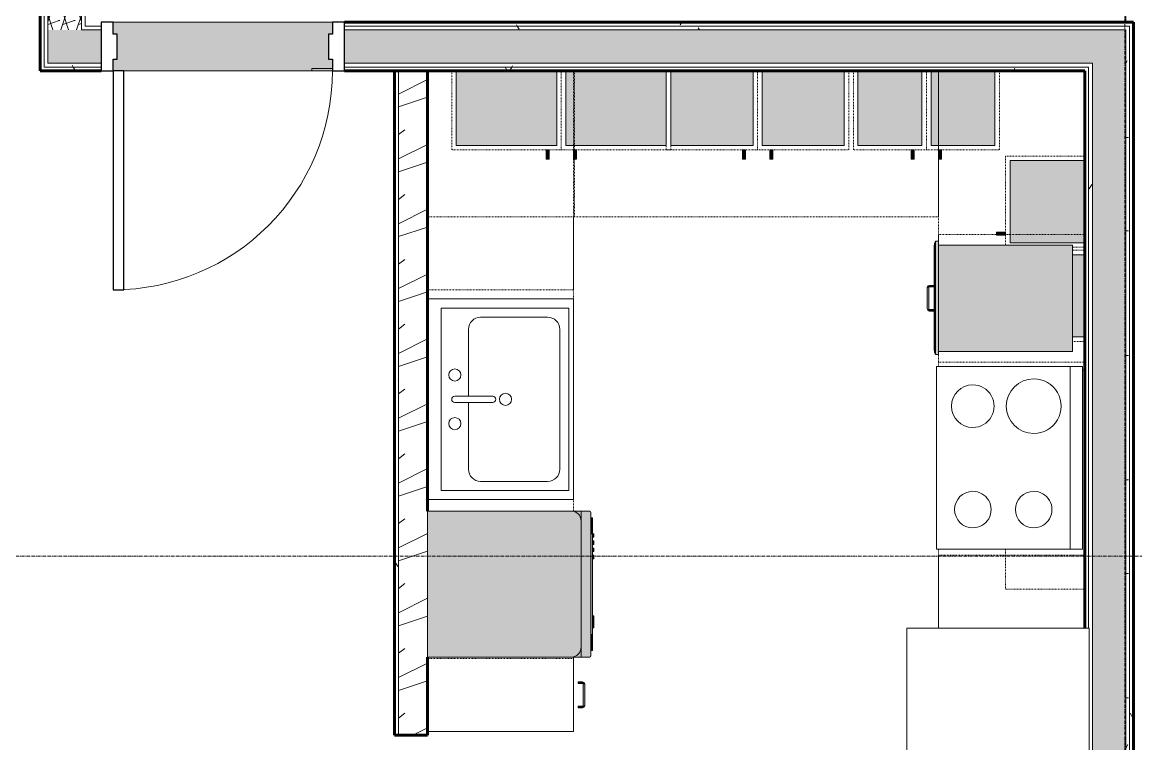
# Model space of a CAD drawing. Header units: inches. Extents: x -4169 to -1846, y 9706 to 12377.
# Drawn here: x -3662.5 to -3479.5, y 11251.4 to 11370 of the extents above; entities that cross this region are included whole.
import ezdxf

# ---------------------------------------------------------------- set-up
doc = ezdxf.new("R2010")
doc.units = ezdxf.units.IN
doc.header["$MEASUREMENT"] = 0
doc.linetypes.add('Dash', pattern=[0.25, 0.125, -0.125])
doc.linetypes.add('Grid Line 1_2_', pattern=[0.875, 0.5, -0.125, 0.125, -0.125])
for name, color, linetype, lineweight in [('0-1', 7, 'Continuous', 5), ('0-2', 7, 'Continuous', 18), ('A-DOOR', 31, 'Continuous', 18), ('A-DOOR-6', 31, 'Continuous', 30), ('A-DOOR-7', 31, 'Continuous', 9), ('A-DOOR-FRAM', 31, 'Continuous', 30), ('A-FLOR-2', 7, 'Continuous', 18), ('A-WALL', 113, 'Continuous', 18), ('A-WALL-2', 10, 'Continuous', 5), ('A-WALL-3', 50, 'Continuous', 60), ('A-WALL-4', 7, 'Continuous', 18), ('A-WALL-PATT-1', 250, 'Continuous', 9), ('A-WALL-PATT-2', 253, 'Continuous', 9), ('A-WALL-PATT-4', 111, 'Continuous', 9), ('I-WALL', 2, 'Continuous', 18), ('I-WALL-2', 2, 'Continuous', 5), ('I-WALL-3', 2, 'Continuous', 60), ('P-SANR-FIXT-2', 250, 'Continuous', 9), ('Q-CASE', 31, 'Continuous', 9), ('Q-CASE-1', 9, 'Continuous', 9), ('Q-CASE-3', 250, 'Continuous', 9), ('Q-CASE-4', 250, 'Dash', 9), ('Q-CASE-HDLN-1', 250, 'Dash', 9), ('Q-CASE-HDLN-2', 31, 'Continuous', 9), ('Q-SPCQ-1', 250, 'Continuous', 9), ('Q-SPCQ-2', 55, 'Continuous', 9), ('S-GRID-1', 1, 'Grid Line 1_2_', 9)]:
    doc.layers.add(name, color=color, linetype=linetype, lineweight=lineweight)
pattern_1 = [(0, (0, 0), (20.48, 5.12), [0.845, -14.515, 0.845, -14.515, -81.92]), (0, (0, 0), (20.48, 5.12), [-30.72, 0.845, -29.875, 0.845, -14.515, -35.84]), (0, (0, 0), (20.48, 5.12), [-76.8, 0.845, -9.395, 0.845, -24.755]), (120, (7.68, 2.56), (-14.67405, 15.1762003), [0.845, -14.515, 0.845, -14.515, -81.92]), (120, (7.68, 2.56), (-14.67405, 15.1762003), [-30.72, 0.845, -29.875, 0.845, -14.515, -35.84]), (120, (7.68, 2.56), (-14.67405, 15.1762003), [-76.8, 0.845, -9.395, 0.845, -24.755]), (240, (10.24, 12.8), (-5.80595, -20.2962003), [0.845, -14.515, 0.845, -14.515, -81.92]), (240, (10.24, 12.8), (-5.80595, -20.2962003), [-30.72, 0.845, -29.875, 0.845, -14.515, -35.84]), (240, (10.24, 12.8), (-5.80595, -20.2962003), [-76.8, 0.845, -9.395, 0.845, -24.755])]
pattern_2 = [(161.57, (0.32, 0.32), (-2.560496185, -0.000537386), [0, -18.214, 2.022, 0]), (18.43, (-0.32, 0.32), (-2.560496185, 0.000537386), [0, -18.214, 2.022, 0]), (108.43, (0.32, 0.32), (1.27922091, -6.400876726), [6.07, -14.166]), (71.57, (-0.32, 0.32), (1.27922091, 6.400876726), [6.07, -14.166])]

# ---------------------------------------------------------------- blocks, each defined once
blk = doc.blocks.new('OD_CW_Countertop - OD_CW_Countertop-2501265-ENLARGED RCP - 2ND FLOOR PLAN')
at = {"layer": 'Q-CASE-HDLN-1'}
for p, q in [((0.74, 18.62), (0.74, -5.38)), ((0.74, -5.38), (12.96, -5.38)), ((36.96, -5.38), (109.34, -5.38))]:
    blk.add_line(p, q, dxfattribs=at)
blk = doc.blocks.new('Refrigerator_-_Side-by-Side_6047 - 36_ X 30_-345559-ENLARGED RCP - 2ND FLOOR PLAN')
at = {"layer": 'Q-SPCQ-1'}
for p, q in [((17.87, 14.42), (-17.88, 14.42)), ((-17.88, 14.42), (-17.88, -15.58)), ((17.87, -15.58), (17.87, 14.42)), ((-17.88, -15.58), (17.87, -15.58))]:
    blk.add_line(p, q, dxfattribs=at)
blk = doc.blocks.new('Range - 24_ x 30_-2320547-ENLARGED RCP - 2ND FLOOR PLAN')
at = {"layer": 'Q-SPCQ-1'}
for p, q in [((30, 24), (0, 24)), ((0, 24), (0, 0)), ((30, 0), (30, 24)), ((0, 22), (30, 22)), ((0, 0), (30, 0))]:
    blk.add_line(p, q, dxfattribs=at)
for centre, radius, start, end in [((6.5, 16), 4.5, 360, 180), ((23.5, 16), 3, 360, 180), ((6.5, 16), 4.5, 180, 360), ((23.5, 16), 3, 180, 0), ((6.5, 6), 3.5, 360, 180), ((23.5, 6), 3, 360, 180), ((6.5, 6), 3.5, 180, 0), ((23.5, 6), 3, 180, 360)]:
    blk.add_arc(centre, radius, start, end, dxfattribs=at)
blk = doc.blocks.new('OD_CW_Countertop - OD_CW_Countertop-2501685-ENLARGED RCP - 2ND FLOOR PLAN')
at = {"layer": 'Q-CASE-HDLN-1'}
for p, q in [((0.74, -24), (0.74, 0)), ((0.74, 0), (60.56, 0)), ((60.56, 0), (60.56, -24))]:
    blk.add_line(p, q, dxfattribs=at)
blk = doc.blocks.new('OD_CW_Countertop - OD_CW_Countertop-2500816-ENLARGED RCP - 2ND FLOOR PLAN')
at = {"layer": 'Q-CASE-HDLN-1'}
for p, q in [((0.74, 0), (13.74, 0)), ((43.74, 0), (45.74, 0)), ((64.36, 0), (92.37, 0))]:
    blk.add_line(p, q, dxfattribs=at)
blk = doc.blocks.new('Sink Kitchen-Single - 30_ x 21_-366345-ENLARGED RCP - 2ND FLOOR PLAN')
at = {"layer": 'P-SANR-FIXT-2'}
for p, q in [((15.62, 10.59), (-14.38, 10.59)), ((-14.38, 10.59), (-14.38, -10.41)), ((15.62, -10.41), (15.62, 10.59)), ((0.12, 8.34), (0.12, 2.09)), ((1.12, 8.34), (1.12, 2.09)), ((0.12, 6.09), (-10.88, 6.09)), ((12.12, 6.09), (1.12, 6.09)), ((-12.88, 4.09), (-12.88, -6.91)), ((14.12, -6.91), (14.12, 4.09)), ((-10.88, -8.91), (12.12, -8.91)), ((-14.38, -10.41), (15.62, -10.41))]:
    blk.add_line(p, q, dxfattribs=at)
for centre, radius, start, end in [((-3.38, 8.34), 1, 360, 180), ((4.62, 8.34), 1, 360, 180), ((-3.38, 8.34), 1, 180, 0), ((0.62, 8.34), 0.5, 360, 180), ((4.62, 8.34), 1, 180, 360), ((-10.88, 4.09), 2, 90, 180), ((12.12, 4.09), 2, 360, 90), ((0.62, 2.09), 0.5, 180, 0), ((0.62, 0), 1, 360, 180), ((0.62, 0), 1, 180, 0), ((-10.88, -6.91), 2, 180, 270), ((12.12, -6.91), 2, 270, 0)]:
    blk.add_arc(centre, radius, start, end, dxfattribs=at)
blk = doc.blocks.new('Dishwasher_15404 - 34_ counter-547918-ENLARGED RCP - 2ND FLOOR PLAN')
at = {"layer": 'Q-SPCQ-2'}
for points in [[(0, 0), (23.68, 0), (24.08, 0.05), (24.46, 0.21), (24.83, 0.52), (25.04, 0.79), (25.2, 1.17), (25.25, 1.57), (25.25, 22.43), (25.17, 22.9), (24.98, 23.29), (24.74, 23.58), (24.46, 23.79), (24.08, 23.95), (23.68, 24), (0, 24), (0, 6.54)], [(25.25, 0), (26.73, 0.01), (26.82, 0.06), (26.87, 0.2), (26.85, 23.86), (26.82, 23.94), (26.68, 24), (25.25, 24), (25.25, 0.42)], [(27.12, 21.39), (27.12, 22.91), (26.87, 22.91), (26.87, 21.39)], [(26.87, 20.19), (27.12, 20.19), (27.12, 21.39), (26.87, 21.39), (26.87, 20.22)], [(27.12, 3.81), (27.12, 20.19), (26.87, 20.19), (26.87, 3.81)], [(27.12, 19.69), (27.37, 19.69), (27.37, 20.28), (27.12, 20.28), (27.12, 20.19)], [(27.37, 18.51), (27.37, 19.1), (27.12, 19.1), (27.12, 18.51)], [(27.37, 17.33), (27.37, 17.92), (27.12, 17.92), (27.12, 17.33)], [(27.37, 16.15), (27.37, 16.74), (27.12, 16.74), (27.12, 16.15)], [(27.37, 5.81), (27.37, 6.79), (27.12, 6.79), (27.12, 5.81)], [(27.37, 4.82), (27.37, 5.81), (27.12, 5.81), (27.12, 4.82)], [(26.87, 2.61), (27.12, 2.61), (27.12, 3.81), (26.87, 3.81), (26.87, 2.63)], [(27.12, 1.09), (27.12, 2.61), (26.87, 2.61), (26.87, 1.09)]]:
    blk.add_hatch(color=256, dxfattribs=at).paths.add_polyline_path(points, flags=0)
h = blk.add_hatch(color=256, dxfattribs=at)
h.paths.add_polyline_path([(24.74, 0), (25.25, 0), (25.25, 1.57), (25.2, 1.17), (24.96, 0.67), (24.74, 0.42), (24.46, 0.21), (24.08, 0.05), (23.68, 0), (24.57, 0)], flags=0)
h.paths.add_polyline_path([(25.25, 22.43), (25.25, 24), (23.68, 24), (24.08, 23.95), (24.46, 23.79), (24.83, 23.48), (25.04, 23.21), (25.22, 22.75)], flags=0)
h = blk.add_hatch(color=256, dxfattribs=at)
h.paths.add_polyline_path([(25.07, 0.85), (25.12, 0.95), (25.08, 0.9)], flags=0)
h.paths.add_polyline_path([(25.2, 1.2), (25.22, 1.25), (25.2, 1.23)], flags=0)
h.paths.add_polyline_path([(25, 23.26), (24.96, 23.33), (24.98, 23.29)], flags=0)
at = {"layer": 'Q-SPCQ-1'}
for p, q in [((0, 24), (23.68, 24)), ((0, 0), (0, 24)), ((23.68, 24), (25.25, 24)), ((25.25, 24), (26.68, 24)), ((25.25, 24), (25.25, 22.43)), ((26.87, 23.8), (26.87, 0.2)), ((25.25, 22.43), (25.25, 1.57)), ((26.87, 22.91), (27.12, 22.91)), ((27.12, 21.39), (27.12, 22.91)), ((27.12, 20.19), (27.12, 21.39)), ((27.12, 20.28), (27.37, 20.28)), ((27.12, 3.81), (27.12, 20.19)), ((27.37, 19.69), (27.37, 20.28)), ((27.12, 19.69), (27.37, 19.69)), ((27.12, 19.1), (27.37, 19.1)), ((27.12, 18.51), (27.37, 18.51)), ((27.37, 18.51), (27.37, 19.1)), ((27.12, 17.92), (27.37, 17.92)), ((27.12, 17.33), (27.37, 17.33)), ((27.12, 16.74), (27.37, 16.74)), ((27.37, 17.33), (27.37, 17.92)), ((27.37, 16.15), (27.37, 16.74)), ((27.12, 16.15), (27.37, 16.15)), ((27.12, 6.79), (27.37, 6.79)), ((27.37, 5.81), (27.37, 6.79)), ((27.37, 4.82), (27.37, 5.81)), ((27.37, 4.82), (27.12, 4.82)), ((27.12, 2.61), (27.12, 3.81)), ((27.12, 1.09), (27.12, 2.61)), ((23.68, 0), (0, 0)), ((25.25, 1.57), (25.25, 0)), ((26.87, 1.09), (27.12, 1.09)), ((25.25, 0), (23.68, 0)), ((26.68, 0), (25.25, 0))]:
    blk.add_line(p, q, dxfattribs=at)
for centre, radius, start, end in [((23.68, 22.43), 1.57, 360, 90), ((26.68, 23.8), 0.197, 360, 90), ((23.68, 22.43), 1.57, 32.077, 42.3359), ((23.68, 22.43), 1.57, 17.8182, 27.5266), ((23.68, 22.43), 1.57, 360, 13.6425), ((23.68, 1.57), 1.57, 270, 360), ((23.68, 1.57), 1.57, 317.6641, 327.923), ((23.68, 1.57), 1.57, 332.4734, 342.1818), ((23.68, 1.57), 1.57, 346.3575, 360), ((26.68, 0.2), 0.197, 270, 360), ((26.68, 0.2), 0.197, 285, 345)]:
    blk.add_arc(centre, radius, start, end, dxfattribs=at)
blk = doc.blocks.new('300 Series Wall Hung Cabinet_301 - 15_-V28-ENLARGED RCP - 2ND FLOOR PLAN')
at = {"layer": 'Q-CASE-1'}
for points in [[(-5.5, 13.19), (-5.01, 13.19), (-5.01, 14.69), (-5.5, 14.69)], [(-6.75, 0.19), (6.75, 0.19), (6.75, 12.44), (-6.75, 12.44), (-6.75, 2.19)]]:
    blk.add_hatch(color=256, dxfattribs=at).paths.add_polyline_path(points, flags=0)
at = {"layer": 'Q-CASE-3'}
for p, q in [((-5.01, 14.69), (-5.5, 14.69)), ((-5.5, 14.69), (-5.5, 13.19)), ((-5.01, 13.19), (-5.01, 14.69)), ((-5.5, 13.19), (-5.01, 13.19)), ((-6.75, 0.19), (-6.75, 12.44)), ((-6.75, 12.44), (6.75, 12.44)), ((6.75, 12.44), (6.75, 0.19))]:
    blk.add_line(p, q, dxfattribs=at)
at = {"layer": 'Q-CASE-4'}
for p, q in [((-7.13, 13.19), (7.5, 13.19)), ((7.5, 13.19), (7.5, 0.19)), ((-7.5, 0.19), (-7.5, 2.19))]:
    blk.add_line(p, q, dxfattribs=at)
blk = doc.blocks.new('300 Series Wall Hung Cabinet_301 - 15_-V29-ENLARGED RCP - 2ND FLOOR PLAN')
at = {"layer": 'Q-CASE-1'}
blk.add_hatch(color=256, dxfattribs=at).paths.add_polyline_path([(6.75, -0.19), (-6.75, -0.19), (-6.75, -2.19), (6.75, -2.19)], flags=0)
at = {"layer": 'Q-CASE-3'}
for p, q in [((-6.75, -2.19), (-6.75, -0.19)), ((6.75, -0.19), (6.75, -2.19))]:
    blk.add_line(p, q, dxfattribs=at)
at = {"layer": 'Q-CASE-4'}
for p, q in [((-7.5, -0.19), (-7.5, -2.19)), ((7.5, -2.19), (7.5, -0.19))]:
    blk.add_line(p, q, dxfattribs=at)
blk = doc.blocks.new('300 Series Wall Hung Cabinet_302 - 18_ x 36_-V30-ENLARGED RCP - 2ND FLOOR PLAN')
at = {"layer": 'Q-CASE-4'}
for p, q in [((-18, 0.19), (-18, 13.19)), ((-18, 13.19), (-11.41, 13.19)), ((18, 0.56), (18, 0.19))]:
    blk.add_line(p, q, dxfattribs=at)
blk = doc.blocks.new('Base Cabinet-Single Door - 12_-2213366-ENLARGED RCP - 2ND FLOOR PLAN')
at = {"layer": 'Q-CASE-4'}
for p, q in [((-5.26, 24), (-5.26, 0)), ((6.74, 24), (-5.26, 24)), ((6.74, 0), (6.74, 24)), ((-5.26, 0), (6.74, 0))]:
    blk.add_line(p, q, dxfattribs=at)
blk = doc.blocks.new('300 Series Wall Hung Cabinet_301 - 12_-V13-ENLARGED RCP - 2ND FLOOR PLAN')
at = {"layer": 'Q-CASE-1'}
for points in [[(-4, 13.19), (-3.51, 13.19), (-3.51, 14.69), (-4, 14.69)], [(-5.25, 0.19), (5.25, 0.19), (5.25, 12.44), (-5.25, 12.44), (-5.25, 0.56)]]:
    blk.add_hatch(color=256, dxfattribs=at).paths.add_polyline_path(points, flags=0)
at = {"layer": 'Q-CASE-3'}
for p, q in [((-3.51, 14.69), (-4, 14.69)), ((-4, 14.69), (-4, 13.19)), ((-3.51, 13.19), (-3.51, 14.69)), ((-4, 13.19), (-3.51, 13.19)), ((-5.25, 0.19), (-5.25, 12.44)), ((-5.25, 12.44), (5.25, 12.44)), ((5.25, 12.44), (5.25, 0.19))]:
    blk.add_line(p, q, dxfattribs=at)
at = {"layer": 'Q-CASE-4'}
for p, q in [((-6, 0.19), (-6, 13.19)), ((-6, 13.19), (6, 13.19)), ((6, 13.19), (6, 0.19))]:
    blk.add_line(p, q, dxfattribs=at)
blk = doc.blocks.new('300 Series Wall Hung Cabinet_301 - 12_-2216986-ENLARGED RCP - 2ND FLOOR PLAN')
at = {"layer": 'Q-CASE-1'}
for points in [[(5.25, -0.56), (5.25, -0.19), (-5.25, -0.19), (-5.25, -12.44), (5.25, -12.44), (5.25, -4.79)], [(-3.51, -13.19), (-4, -13.19), (-4, -14.69), (-3.51, -14.69)]]:
    blk.add_hatch(color=256, dxfattribs=at).paths.add_polyline_path(points, flags=0)
at = {"layer": 'Q-CASE-3'}
for p, q in [((-5.25, -12.44), (-5.25, -0.19)), ((5.25, -0.19), (5.25, -12.44)), ((5.25, -12.44), (-5.25, -12.44)), ((-3.51, -13.19), (-4, -13.19)), ((-4, -13.19), (-4, -14.69)), ((-3.51, -14.69), (-3.51, -13.19)), ((-4, -14.69), (-3.51, -14.69))]:
    blk.add_line(p, q, dxfattribs=at)
at = {"layer": 'Q-CASE-4'}
for p, q in [((-6, -0.19), (-6, -13.19)), ((6, -13.19), (6, -0.19)), ((-6, -13.19), (6, -13.19))]:
    blk.add_line(p, q, dxfattribs=at)
blk = doc.blocks.new('300 Series Wall Hung Cabinet_301 - 18_-V31-ENLARGED RCP - 2ND FLOOR PLAN')
at = {"layer": 'Q-CASE-1'}
for points in [[(-7.75, -12.44), (8.25, -12.44), (8.25, -0.19), (-8.25, -0.19), (-8.25, -12.44)], [(-6.51, -14.69), (-6.51, -13.19), (-7, -13.19), (-7, -14.69)]]:
    blk.add_hatch(color=256, dxfattribs=at).paths.add_polyline_path(points, flags=0)
at = {"layer": 'Q-CASE-3'}
for p, q in [((-8.25, -12.44), (-8.25, -0.19)), ((8.25, -0.19), (8.25, -12.44)), ((8.25, -12.44), (-8.25, -12.44)), ((-6.51, -13.19), (-7, -13.19)), ((-7, -13.19), (-7, -14.69)), ((-6.51, -14.69), (-6.51, -13.19)), ((-7, -14.69), (-6.51, -14.69))]:
    blk.add_line(p, q, dxfattribs=at)
at = {"layer": 'Q-CASE-4'}
for p, q in [((-9, -0.19), (-9, -13.19)), ((9, -13.19), (9, -0.19)), ((-9, -13.19), (9, -13.19))]:
    blk.add_line(p, q, dxfattribs=at)
blk = doc.blocks.new('Base_Unit_4_drawer_12137 - 21_-2501089-ENLARGED RCP - 2ND FLOOR PLAN')
at = {"layer": 'Q-CASE'}
for points in [[(9.49, -18.47), (9.49, -2), (-8.01, -2), (-8.01, -24), (9.49, -24)], [(9.99, -24.54), (9.99, -24), (-8.64, -24), (-8.64, -24.54), (9.49, -24.54)], [(9.99, -24.54), (-8.53, -24.56), (-8.42, -24.59), (9.77, -24.59), (9.88, -24.56)], [(9.77, -24.59), (-8.42, -24.59), (-8.26, -24.67), (-7.97, -24.67), (9.61, -24.67), (9.69, -24.64)], [(9.51, -24.67), (-8.01, -24.69), (-7.81, -24.75), (9.24, -24.75), (9.42, -24.68), (9.49, -24.67)], [(-1.14, -24.75), (-1.38, -24.75), (-1.37, -25.5), (-1.14, -25.5)], [(-1.01, -25.78), (-1.03, -25.64), (-1.2, -25.5), (-1.35, -25.5), (-1.31, -25.69), (-1.28, -25.77), (-1.12, -25.83), (-1.01, -25.81)], [(2.83, -25.5), (2.65, -25.5), (2.49, -25.69), (2.49, -25.84), (2.64, -25.81), (2.76, -25.75), (2.82, -25.61)], [(2.86, -24.75), (2.62, -24.75), (2.63, -25.5), (2.86, -25.5), (2.86, -25.32)], [(2.49, -25.88), (2.49, -25.63), (-1.01, -25.64), (-1.01, -25.88), (0.42, -25.88)]]:
    blk.add_hatch(color=256, dxfattribs=at).paths.add_polyline_path(points, flags=0)
at = {"layer": 'Q-CASE-HDLN-1'}
for p, q in [((11.24, 0), (-9.76, 0)), ((-9.76, -24), (-9.76, 0)), ((11.24, -24), (11.24, 0)), ((11.24, -24), (-9.76, -24))]:
    blk.add_line(p, q, dxfattribs=at)
at = {"layer": 'Q-CASE-HDLN-2'}
for p, q in [((-8.01, -24), (-8.01, -2)), ((-8.01, -2), (9.49, -2)), ((9.49, -2), (9.49, -24)), ((9.99, -24), (-8.64, -24)), ((-8.64, -24.54), (-8.64, -24)), ((9.99, -24.54), (-8.64, -24.54)), ((-8.42, -24.59), (9.77, -24.59)), ((9.54, -24.67), (-8.19, -24.67)), ((-7.89, -24.75), (9.24, -24.75)), ((-1.39, -25.5), (-1.39, -24.75)), ((-1.39, -25.5), (-1.39, -24.75)), ((-1.39, -25.5), (-1.39, -24.75)), ((-1.39, -25.5), (-1.39, -24.75)), ((-1.31, -25.72), (-1.39, -25.5)), ((-1.31, -25.72), (-1.39, -25.5)), ((-1.31, -25.72), (-1.39, -25.5)), ((-1.14, -24.75), (-1.14, -25.5)), ((-1.14, -24.75), (-1.14, -25.5)), ((-1.14, -24.75), (-1.14, -25.5)), ((-1.14, -24.75), (-1.14, -25.5)), ((-1.14, -25.5), (-1.12, -25.54)), ((-1.14, -25.5), (-1.12, -25.54)), ((-1.14, -25.5), (-1.12, -25.54)), ((2.49, -25.63), (2.52, -25.6)), ((2.49, -25.63), (2.52, -25.6)), ((2.49, -25.63), (2.52, -25.6)), ((2.61, -25.5), (2.61, -24.75)), ((2.61, -25.5), (2.61, -24.75)), ((2.61, -25.5), (2.61, -24.75)), ((2.61, -25.5), (2.61, -24.75)), ((2.86, -25.5), (2.82, -25.59)), ((2.86, -25.5), (2.82, -25.59)), ((2.86, -25.5), (2.82, -25.59)), ((2.86, -24.75), (2.86, -25.5)), ((2.86, -24.75), (2.86, -25.5)), ((2.86, -24.75), (2.86, -25.5)), ((2.86, -24.75), (2.86, -25.5)), ((9.99, -24), (9.99, -24.54)), ((-1.01, -25.88), (-1.1, -25.83)), ((-1.01, -25.88), (-1.1, -25.83)), ((-1.01, -25.88), (-1.1, -25.83)), ((-1.01, -25.63), (2.49, -25.63)), ((2.49, -25.88), (-1.01, -25.88)), ((2.71, -25.8), (2.49, -25.88)), ((2.71, -25.8), (2.49, -25.88)), ((2.71, -25.8), (2.49, -25.88))]:
    blk.add_line(p, q, dxfattribs=at)
at = {"layer": 'Q-CASE-HDLN-2', "flags": 128}
for points in [[(-1.01, -25.88), (-1.31, -25.72), (-1.39, -25.5)], [(-1.14, -25.5), (-1.08, -25.61), (-1.01, -25.63)], [(2.86, -25.5), (2.71, -25.8), (2.49, -25.88)], [(2.49, -25.63), (2.59, -25.57), (2.61, -25.5)]]:
    blk.add_lwpolyline(points, dxfattribs=at)
at = {"layer": 'Q-CASE-HDLN-2'}
for points in [[(-8.64, -24.54), (-8.6, -24.54), (-8.53, -24.55), (-8.45, -24.58), (-8.42, -24.59)], [(-8.42, -24.59), (-8.4, -24.61), (-8.34, -24.64), (-8.26, -24.67), (-8.19, -24.67), (-8.16, -24.67)], [(-8.16, -24.67), (-8.19, -24.67), (-8.23, -24.67), (-8.26, -24.67)], [(-8.26, -24.67), (-8.23, -24.67), (-8.19, -24.67), (-8.16, -24.67)], [(-8.16, -24.67), (-8.19, -24.67), (-8.23, -24.67), (-8.26, -24.67)], [(-8.26, -24.67), (-8.23, -24.67), (-8.19, -24.67), (-8.16, -24.67)], [(-8.16, -24.67), (-8.19, -24.67), (-8.23, -24.67), (-8.26, -24.67)], [(-8.07, -24.68), (-8.03, -24.68), (-7.97, -24.7), (-7.91, -24.73), (-7.89, -24.75)], [(9.42, -24.68), (9.38, -24.68), (9.32, -24.7), (9.26, -24.73), (9.24, -24.75)], [(9.77, -24.59), (9.75, -24.61), (9.69, -24.64), (9.61, -24.67), (9.55, -24.67), (9.51, -24.67)], [(9.61, -24.67), (9.58, -24.67), (9.54, -24.67), (9.51, -24.67)], [(9.61, -24.67), (9.58, -24.67), (9.55, -24.67), (9.51, -24.67)], [(9.61, -24.67), (9.58, -24.67), (9.54, -24.67), (9.51, -24.67)], [(9.61, -24.67), (9.58, -24.67), (9.55, -24.67), (9.51, -24.67)], [(9.61, -24.67), (9.58, -24.67), (9.54, -24.67), (9.51, -24.67)], [(9.99, -24.54), (9.95, -24.54), (9.88, -24.55), (9.81, -24.58), (9.77, -24.59)]]:
    blk.add_open_spline(points, degree=3, dxfattribs=at)
blk = doc.blocks.new('Vanity Cabinet-Double Door - 33_-2164608-ENLARGED RCP - 2ND FLOOR PLAN')
at = {"layer": 'Q-CASE-3'}
for p, q in [((-15.76, -24), (-15.76, 0)), ((-15.76, 0), (17.24, 0)), ((17.24, 0), (17.24, -24)), ((17.24, -24), (-15.76, -24))]:
    blk.add_line(p, q, dxfattribs=at)
blk = doc.blocks.new('Drawer_Base_Cabinet_3_drawer_12205 - 12_-V10-ENLARGED RCP - 2ND FLOOR PLAN')
at = {"layer": 'Q-CASE'}
for points in [[(-1.38, -24.75), (-1.37, -25.5), (-1.14, -25.5), (-1.15, -24.75), (-1.37, -24.75)], [(-1.35, -25.5), (-1.31, -25.69), (-1.28, -25.77), (-1.12, -25.83), (-1.01, -25.81), (-1.03, -25.64), (-1.2, -25.5), (-1.32, -25.5)], [(-1.15, -25.5), (-1.06, -25.61), (-1.02, -25.63), (-1.14, -25.51)], [(2.49, -25.78), (2.49, -25.84), (2.64, -25.81), (2.76, -25.75), (2.82, -25.61), (2.8, -25.5), (2.65, -25.5), (2.49, -25.69), (2.49, -25.75)], [(2.49, -25.64), (2.6, -25.55), (2.62, -25.51), (2.5, -25.63)], [(2.62, -25.5), (2.86, -25.5), (2.85, -24.75), (2.62, -24.75)], [(-1.01, -25.62), (-1.01, -25.87), (2.49, -25.86), (2.49, -25.62), (0.94, -25.62)]]:
    blk.add_hatch(color=256, dxfattribs=at).paths.add_polyline_path(points, flags=0)
at = {"layer": 'Q-CASE-HDLN-1'}
for p, q in [((6.74, 0), (-5.26, 0)), ((-5.26, -24), (-5.26, 0)), ((6.74, -24), (6.74, 0)), ((6.74, -24), (-5.26, -24))]:
    blk.add_line(p, q, dxfattribs=at)
at = {"layer": 'Q-CASE-HDLN-2'}
for p, q in [((-1.39, -25.5), (-1.39, -24.75)), ((-1.39, -24.75), (-1.38, -24.75)), ((-1.14, -24.75), (-1.39, -24.75)), ((-1.39, -25.5), (-1.39, -24.75)), ((-1.39, -24.75), (-1.38, -24.75)), ((-1.38, -24.75), (-1.39, -24.75)), ((-1.39, -25.5), (-1.39, -24.75)), ((-1.39, -24.75), (-1.38, -24.75)), ((-1.38, -24.75), (-1.39, -24.75)), ((-1.31, -25.72), (-1.39, -25.5)), ((-1.31, -25.72), (-1.39, -25.5)), ((-1.14, -24.75), (-1.14, -25.5)), ((-1.14, -24.75), (-1.14, -24.75)), ((-1.14, -24.75), (-1.14, -25.5)), ((-1.14, -24.75), (-1.14, -24.75)), ((-1.14, -24.75), (-1.14, -24.75)), ((-1.14, -24.75), (-1.14, -25.5)), ((-1.14, -24.75), (-1.14, -24.75)), ((-1.14, -24.75), (-1.14, -24.75)), ((-1.14, -25.5), (-1.12, -25.54)), ((-1.14, -25.5), (-1.12, -25.54)), ((2.49, -25.62), (2.52, -25.6)), ((2.49, -25.62), (2.52, -25.6)), ((2.61, -25.5), (2.61, -24.75)), ((2.86, -24.75), (2.61, -24.75)), ((2.61, -24.75), (2.62, -24.75)), ((2.61, -25.5), (2.61, -24.75)), ((2.62, -24.75), (2.61, -24.75)), ((2.61, -24.75), (2.62, -24.75)), ((2.61, -25.5), (2.61, -24.75)), ((2.62, -24.75), (2.61, -24.75)), ((2.61, -24.75), (2.62, -24.75)), ((2.86, -25.5), (2.82, -25.59)), ((2.86, -25.5), (2.82, -25.59)), ((2.86, -24.75), (2.86, -25.5)), ((2.86, -24.75), (2.86, -24.75)), ((2.86, -24.75), (2.86, -25.5)), ((2.86, -24.75), (2.86, -24.75)), ((2.86, -24.75), (2.86, -24.75)), ((2.86, -24.75), (2.86, -25.5)), ((2.86, -24.75), (2.86, -24.75)), ((2.86, -24.75), (2.86, -24.75)), ((-1.01, -25.87), (-1.1, -25.83)), ((-1.01, -25.87), (-1.1, -25.83)), ((-1.01, -25.62), (2.49, -25.62)), ((2.49, -25.87), (-1.01, -25.87)), ((2.71, -25.8), (2.49, -25.87)), ((2.71, -25.8), (2.49, -25.87))]:
    blk.add_line(p, q, dxfattribs=at)
at = {"layer": 'Q-CASE-HDLN-2', "flags": 128}
for points in [[(-1.01, -25.87), (-1.31, -25.72), (-1.39, -25.5)], [(-1.14, -25.5), (-1.08, -25.61), (-1.01, -25.62)], [(2.86, -25.5), (2.71, -25.8), (2.49, -25.87)], [(2.49, -25.62), (2.59, -25.57), (2.61, -25.5)]]:
    blk.add_lwpolyline(points, dxfattribs=at)
blk = doc.blocks.new('300 Series Wall Hung Cabinet_301 - 18_-V32-ENLARGED RCP - 2ND FLOOR PLAN')
at = {"layer": 'Q-CASE-1'}
for points in [[(-7, 14.69), (-7, 13.19), (-6.51, 13.19), (-6.51, 14.69)], [(-8.25, 12.44), (-8.25, 0.19), (8.25, 0.19), (8.25, 12.44)]]:
    blk.add_hatch(color=256, dxfattribs=at).paths.add_polyline_path(points, flags=0)
at = {"layer": 'Q-CASE-3'}
for p, q in [((-6.51, 14.69), (-7, 14.69)), ((-7, 14.69), (-7, 13.19)), ((-6.51, 13.19), (-6.51, 14.69)), ((-7, 13.19), (-6.51, 13.19)), ((-8.25, 0.19), (-8.25, 12.44)), ((-8.25, 12.44), (8.25, 12.44)), ((8.25, 12.44), (8.25, 0.19))]:
    blk.add_line(p, q, dxfattribs=at)
at = {"layer": 'Q-CASE-4'}
for p, q in [((-9, 0.19), (-9, 13.19)), ((-9, 13.19), (9, 13.19)), ((9, 13.19), (9, 0.19))]:
    blk.add_line(p, q, dxfattribs=at)
blk = doc.blocks.new('300 Series Wall Hung Cabinet_301 - 15_-2216209-ENLARGED RCP - 2ND FLOOR PLAN')
at = {"layer": 'Q-CASE-1'}
for points in [[(-6.75, -0.19), (-6.75, -12.44), (6.75, -12.44), (6.75, -0.19)], [(-5.5, -13.19), (-5.5, -14.69), (-5.01, -14.69), (-5.01, -13.19)]]:
    blk.add_hatch(color=256, dxfattribs=at).paths.add_polyline_path(points, flags=0)
at = {"layer": 'Q-CASE-3'}
for p, q in [((-6.75, -12.44), (-6.75, -0.19)), ((6.75, -0.19), (6.75, -12.44)), ((6.75, -12.44), (-6.75, -12.44)), ((-5.01, -13.19), (-5.5, -13.19)), ((-5.5, -13.19), (-5.5, -14.69)), ((-5.01, -14.69), (-5.01, -13.19)), ((-5.5, -14.69), (-5.01, -14.69))]:
    blk.add_line(p, q, dxfattribs=at)
at = {"layer": 'Q-CASE-4'}
for p, q in [((-7.5, -0.19), (-7.5, -13.19)), ((7.5, -13.19), (7.5, -0.19)), ((-7.5, -13.19), (7.5, -13.19))]:
    blk.add_line(p, q, dxfattribs=at)
blk = doc.blocks.new('300 Series Wall Hung Cabinet_301 - 15_-2215564-ENLARGED RCP - 2ND FLOOR PLAN')
at = {"layer": 'Q-CASE-1'}
for points in [[(-5.01, 13.19), (-5.01, 14.69), (-5.5, 14.69), (-5.5, 13.19)], [(6.75, 0.19), (6.75, 12.44), (-6.75, 12.44), (-6.75, 0.19)]]:
    blk.add_hatch(color=256, dxfattribs=at).paths.add_polyline_path(points, flags=0)
at = {"layer": 'Q-CASE-3'}
for p, q in [((-5.01, 14.69), (-5.5, 14.69)), ((-5.5, 14.69), (-5.5, 13.19)), ((-5.01, 13.19), (-5.01, 14.69)), ((-5.5, 13.19), (-5.01, 13.19)), ((-6.75, 0.19), (-6.75, 12.44)), ((-6.75, 12.44), (6.75, 12.44)), ((6.75, 12.44), (6.75, 0.19))]:
    blk.add_line(p, q, dxfattribs=at)
at = {"layer": 'Q-CASE-4'}
for p, q in [((-7.5, 0.19), (-7.5, 13.19)), ((-7.5, 13.19), (7.5, 13.19)), ((7.5, 13.19), (7.5, 0.19))]:
    blk.add_line(p, q, dxfattribs=at)
blk = doc.blocks.new('CTR - 1st Phase - Unit Layouts_rvt-1-ENLARGED RCP - 2ND FLOOR PLAN')
at = {"layer": 'A-WALL-2'}
blk.add_hatch(color=256, dxfattribs=at).paths.add_polyline_path([(-3614.92, 11361.99), (-3611.52, 11361.99), (-3611.52, 11362.36), (-3614.92, 11362.36)], flags=0)
at = {"layer": 'A-WALL-PATT-1'}
h = blk.add_hatch(dxfattribs=at)
h.set_pattern_fill('FP_1', color=256, style=0, pattern_type=2)
h.set_pattern_definition(pattern_1)
h.paths.add_polyline_path([(-3600.67, 11252.76), (-3600.67, 11361.99), (-3601.3, 11361.99), (-3601.3, 11252.76)], flags=0)
at = {"layer": 'A-WALL-PATT-2'}
h = blk.add_hatch(dxfattribs=at)
h.set_pattern_fill('FP_2', color=256, style=0, pattern_type=2)
h.set_pattern_definition([(216.87, (4.265, 10.662), (31.9871619, 21.32545714), [5.331, -47.981]), (206.565, (10.662, 7.464), (-10.662476, -10.6620098), [11.921, -11.921]), (198.435, (10.662, 2.132), (-21.32449365, -10.6625869), [6.744, -26.974])])
h.paths.add_polyline_path([(-3599.25, 11252.76), (-3595.92, 11252.76), (-3595.92, 11361.99), (-3600.67, 11361.99), (-3600.67, 11252.76)], flags=0)
at = {"layer": 'A-WALL-3'}
for p, q in [((-3601.3, 11252.76), (-3601.3, 11361.99)), ((-3601.3, 11361.99), (-3595.92, 11361.99)), ((-3595.92, 11361.99), (-3595.92, 11289.61)), ((-3595.92, 11265.61), (-3595.92, 11252.76)), ((-3595.92, 11252.76), (-3601.3, 11252.76))]:
    blk.add_line(p, q, dxfattribs=at)
at = {"layer": 'A-WALL-4'}
for p, q in [((-3611.52, 11362.36), (-3614.92, 11362.36)), ((-3614.92, 11361.99), (-3614.92, 11362.36)), ((-3614.92, 11361.99), (-3611.52, 11361.99)), ((-3600.67, 11252.76), (-3600.67, 11361.99))]:
    blk.add_line(p, q, dxfattribs=at)
at = {"layer": '0-2'}
for name, p, rotation in [('OD_CW_Countertop - OD_CW_Countertop-2501265-ENLARGED RCP - 2ND FLOOR PLAN', (-3577.3, 11252.65), 89.9999999999827), ('300 Series Wall Hung Cabinet_301 - 18_-V32-ENLARGED RCP - 2ND FLOOR PLAN', (-3582.92, 11362.18), 180), ('OD_CW_Countertop - OD_CW_Countertop-2501685-ENLARGED RCP - 2ND FLOOR PLAN', (-3511.19, 11337.99), 180), ('300 Series Wall Hung Cabinet_301 - 15_-2215564-ENLARGED RCP - 2ND FLOOR PLAN', (-3549.17, 11362.18), 180), ('300 Series Wall Hung Cabinet_301 - 12_-V13-ENLARGED RCP - 2ND FLOOR PLAN', (-3519.92, 11362.18), 180), ('OD_CW_Countertop - OD_CW_Countertop-2500816-ENLARGED RCP - 2ND FLOOR PLAN', (-3511.92, 11269.62), 89.99999999997826), ('300 Series Wall Hung Cabinet_301 - 15_-V28-ENLARGED RCP - 2ND FLOOR PLAN', (-3487.74, 11340.49), 90.00000000000979), ('Base Cabinet-Single Door - 12_-2213366-ENLARGED RCP - 2ND FLOOR PLAN', (-3595.92, 11332.73), 270.0000000000103), ('Base_Unit_4_drawer_12137 - 21_-2501089-ENLARGED RCP - 2ND FLOOR PLAN', (-3487.92, 11325.34), 270.000000000012), ('300 Series Wall Hung Cabinet_301 - 15_-V29-ENLARGED RCP - 2ND FLOOR PLAN', (-3487.74, 11324.99), 270.0000000000098), ('Vanity Cabinet-Double Door - 33_-2164608-ENLARGED RCP - 2ND FLOOR PLAN', (-3595.92, 11307.25), 90.00000000001064), ('Sink Kitchen-Single - 30_ x 21_-366345-ENLARGED RCP - 2ND FLOOR PLAN', (-3583.08, 11307.37), 89.99999999998276), ('Range - 24_ x 30_-2320547-ENLARGED RCP - 2ND FLOOR PLAN', (-3512.3, 11313.36), 269.9999999999951), ('300 Series Wall Hung Cabinet_302 - 18_ x 36_-V30-ENLARGED RCP - 2ND FLOOR PLAN', (-3487.74, 11294.76), 90.00000000000979), ('Base Cabinet-Single Door - 12_-2213366-ENLARGED RCP - 2ND FLOOR PLAN', (-3487.92, 11275.62), 90.0000000000107), ('Refrigerator_-_Side-by-Side_6047 - 36_ X 30_-345559-ENLARGED RCP - 2ND FLOOR PLAN', (-3501.59, 11252.48), 270.0000000000252), ('Drawer_Base_Cabinet_3_drawer_12205 - 12_-V10-ENLARGED RCP - 2ND FLOOR PLAN', (-3595.92, 11258.65), 90.00000000001064)]:
    blk.add_blockref(name, p, dxfattribs=dict(at, rotation=rotation))
for name, p in [('300 Series Wall Hung Cabinet_301 - 18_-V31-ENLARGED RCP - 2ND FLOOR PLAN', (-3564.92, 11362.18)), ('300 Series Wall Hung Cabinet_301 - 15_-2216209-ENLARGED RCP - 2ND FLOOR PLAN', (-3534.17, 11362.18)), ('300 Series Wall Hung Cabinet_301 - 12_-2216986-ENLARGED RCP - 2ND FLOOR PLAN', (-3507.92, 11362.18)), ('Dishwasher_15404 - 34_ counter-547918-ENLARGED RCP - 2ND FLOOR PLAN', (-3595.92, 11265.61))]:
    blk.add_blockref(name, p, dxfattribs=at)
blk = doc.blocks.new('CTR - 1st Phase - Shell_rvt-1-ENLARGED RCP - 2ND FLOOR PLAN')
at = {"layer": 'A-FLOR-2'}
blk.add_line((-3481.17, 11434.99), (-3481.17, 11369.99), dxfattribs=at)
at = {"layer": 'S-GRID-1'}
for p, q in [((-3481.32, 9836.18), (-3481.32, 12344.54)), ((-1846.46, 11282.19), (-4136.46, 11282.19))]:
    blk.add_line(p, q, dxfattribs=at)
blk = doc.blocks.new('HOLLOW METAL - UNIT DOOR-2125825-ENLARGED RCP - 2ND FLOOR PLAN')
at = {"layer": 'A-DOOR-6'}
for p, q in [((18, 40.25), (16.25, 40.25)), ((16.25, 40.25), (16.25, 4.25)), ((18, 4.25), (18, 40.25)), ((16.25, 4.25), (18, 4.25))]:
    blk.add_line(p, q, dxfattribs=at)
at = {"layer": 'A-DOOR-7'}
blk.add_arc((18, 4.25), 36, 90, 180, dxfattribs=at)
at = {"layer": 'A-DOOR-FRAM'}
for p, q in [((-18, 4.25), (-20, 4.25)), ((-20, 4.25), (-20, -3.75)), ((-18, 2.3125), (-18, 4.25)), ((18, 4.25), (18, 2.3125)), ((20, 4.25), (18, 4.25)), ((20, -3.75), (20, 4.25)), ((-17.375, 2.3125), (-18, 2.3125)), ((-17.375, -1.8125), (-17.375, 2.3125)), ((18, 2.3125), (17.375, 2.3125)), ((17.375, 2.3125), (17.375, -1.8125)), ((-18, -3.75), (-18, -1.8125)), ((-18, -1.8125), (-17.375, -1.8125)), ((17.375, -1.8125), (18, -1.8125)), ((18, -1.8125), (18, -3.75)), ((-20, -3.75), (-18, -3.75)), ((18, -3.75), (20, -3.75))]:
    blk.add_line(p, q, dxfattribs=at)

msp = doc.modelspace()

# ---------------------------------------------------------------- hatches: boundary and pattern name
at = {"layer": 'A-WALL-PATT-4'}
h = msp.add_hatch(dxfattribs=at)
h.set_pattern_fill('FP_4', color=256, style=0, pattern_type=2)
h.set_pattern_definition(pattern_2)
h.paths.add_polyline_path([(-3652.77, 11368.74), (-3652.77, 11430.74), (-3658.27, 11430.74), (-3658.26, 11368.74), (-3652.79, 11368.74)], flags=0)
h = msp.add_hatch(dxfattribs=at)
h.set_pattern_fill('FP_1', color=256, style=0, pattern_type=2)
h.set_pattern_definition(pattern_1)
h.paths.add_polyline_path([(-3659.52, 11362.61), (-3658.9, 11362.61), (-3658.9, 11426.61), (-3659.52, 11426.61), (-3659.52, 11363.24)], flags=0)
h = msp.add_hatch(dxfattribs=at)
h.set_pattern_fill('FP_1', color=256, style=0, pattern_type=2)
h.set_pattern_definition(pattern_1)
h.paths.add_polyline_path([(-3658.27, 11363.24), (-3658.27, 11427.24), (-3658.9, 11427.24), (-3658.9, 11363.24)], flags=0)
h = msp.add_hatch(dxfattribs=at)
h.set_pattern_fill('FP_1', color=256, style=0, pattern_type=2)
h.set_pattern_definition(pattern_1)
h.paths.add_polyline_path([(-3652.15, 11369.36), (-3652.15, 11427.24), (-3652.77, 11427.24), (-3652.77, 11369.36)], flags=0)
h = msp.add_hatch(dxfattribs=at)
h.set_pattern_fill('FP_1', color=256, style=0, pattern_type=2)
h.set_pattern_definition(pattern_1)
h.paths.add_polyline_path([(-3481.07, 11368.74), (-3480.55, 11368.74), (-3480.55, 11369.36), (-3609.52, 11369.36), (-3609.52, 11368.74), (-3481.17, 11368.74)], flags=0)
h.paths.add_polyline_path([(-3652.15, 11368.74), (-3649.52, 11368.74), (-3649.52, 11369.36), (-3652.77, 11369.36), (-3652.77, 11368.74)], flags=0)
h = msp.add_hatch(dxfattribs=at)
h.set_pattern_fill('FP_1', color=256, style=0, pattern_type=2)
h.set_pattern_definition(pattern_1)
h.paths.add_polyline_path([(-3480.55, 11369.36), (-3479.92, 11369.36), (-3479.92, 11369.99), (-3609.52, 11369.99), (-3609.52, 11369.36), (-3481.07, 11369.36)], flags=0)
h.paths.add_polyline_path([(-3651.52, 11369.36), (-3649.52, 11369.36), (-3649.52, 11369.99), (-3652.15, 11369.99), (-3652.15, 11369.36)], flags=0)
h = msp.add_hatch(dxfattribs=at)
h.set_pattern_fill('FP_1', color=256, style=0, pattern_type=2)
h.set_pattern_definition(pattern_1)
h.paths.add_polyline_path([(-3480.55, 11026.81), (-3479.92, 11026.81), (-3479.92, 11369.36), (-3480.55, 11369.36), (-3480.55, 11026.97)], flags=0)
h = msp.add_hatch(dxfattribs=at)
h.set_pattern_fill('FP_4', color=256, style=0, pattern_type=2)
h.set_pattern_definition(pattern_2)
h.paths.add_polyline_path([(-3599.25, 11363.24), (-3481.17, 11363.24), (-3481.17, 11368.74), (-3609.52, 11368.74), (-3609.52, 11363.24)], flags=0)
h.paths.add_polyline_path([(-3649.52, 11363.24), (-3649.52, 11368.74), (-3658.27, 11368.74), (-3658.27, 11363.24), (-3652.77, 11363.24)], flags=0)
h = msp.add_hatch(dxfattribs=at)
h.set_pattern_fill('FP_1', color=256, style=0, pattern_type=2)
h.set_pattern_definition(pattern_1)
h.paths.add_polyline_path([(-3480.55, 11027.44), (-3480.55, 11368.74), (-3481.17, 11368.74), (-3481.17, 11027.44)], flags=0)
h = msp.add_hatch(dxfattribs=at)
h.set_pattern_fill('FP_1', color=256, style=0, pattern_type=2)
h.set_pattern_definition(pattern_1)
h.paths.add_polyline_path([(-3595.92, 11361.99), (-3487.3, 11361.99), (-3487.3, 11362.61), (-3609.52, 11362.61), (-3609.52, 11361.99), (-3599.25, 11361.99)], flags=0)
h.paths.add_polyline_path([(-3649.52, 11361.99), (-3649.52, 11362.61), (-3659.52, 11362.61), (-3659.52, 11361.99), (-3652.77, 11361.99)], flags=0)
h = msp.add_hatch(dxfattribs=at)
h.set_pattern_fill('FP_1', color=256, style=0, pattern_type=2)
h.set_pattern_definition(pattern_1)
h.paths.add_polyline_path([(-3574.67, 11362.61), (-3486.67, 11362.61), (-3486.67, 11363.24), (-3609.52, 11363.24), (-3609.52, 11362.61), (-3591.17, 11362.61)], flags=0)
h.paths.add_polyline_path([(-3658.9, 11362.61), (-3649.52, 11362.61), (-3649.52, 11363.24), (-3658.9, 11363.24)], flags=0)
h = msp.add_hatch(dxfattribs=at)
h.set_pattern_fill('FP_1', color=256, style=0, pattern_type=2)
h.set_pattern_definition(pattern_1)
h.paths.add_polyline_path([(-3487.3, 11034.19), (-3487.3, 11123.81), (-3487.92, 11123.81), (-3487.92, 11034.19)], flags=0)
h.paths.add_polyline_path([(-3487.92, 11128.56), (-3487.3, 11128.57), (-3487.3, 11193.08), (-3487.92, 11193.08), (-3487.92, 11129.19)], flags=0)
h.paths.add_polyline_path([(-3487.3, 11193.14), (-3487.3, 11234.61), (-3487.92, 11234.61), (-3487.92, 11193.2), (-3487.75, 11193.19)], flags=0)
h.paths.add_polyline_path([(-3487.92, 11270.36), (-3487.3, 11270.36), (-3487.3, 11361.99), (-3487.92, 11361.99), (-3487.92, 11282.16)], flags=0)
h = msp.add_hatch(dxfattribs=at)
h.set_pattern_fill('FP_1', color=256, style=0, pattern_type=2)
h.set_pattern_definition(pattern_1)
h.paths.add_polyline_path([(-3487.29, 11033.56), (-3486.67, 11033.56), (-3486.67, 11124.44), (-3487.3, 11124.44), (-3487.3, 11033.56)], flags=0)
h.paths.add_polyline_path([(-3486.67, 11193.08), (-3486.67, 11362.61), (-3487.3, 11362.61), (-3487.3, 11270.36), (-3487.17, 11270.36), (-3487.17, 11234.61), (-3487.3, 11234.61), (-3487.3, 11193.14), (-3487.13, 11193.12)], flags=0)
h.paths.add_polyline_path([(-3486.67, 11127.94), (-3486.67, 11193.08), (-3487.3, 11193.08), (-3487.3, 11127.94)], flags=0)
h = msp.add_hatch(dxfattribs=at)
h.set_pattern_fill('FP_4', color=256, style=0, pattern_type=2)
h.set_pattern_definition(pattern_2)
h.paths.add_polyline_path([(-3481.17, 11032.94), (-3481.18, 11363.24), (-3486.67, 11363.24), (-3486.67, 11032.94)], flags=0)
at = {"layer": 'I-WALL-2'}
msp.add_hatch(color=256, dxfattribs=at).paths.add_polyline_path([(-3614.92, 11361.99), (-3614.92, 11362.36), (-3611.52, 11362.36), (-3611.52, 11363.93), (-3612.15, 11363.93), (-3612.15, 11368.05), (-3611.52, 11368.05), (-3611.52, 11369.99), (-3647.52, 11369.99), (-3647.52, 11368.05), (-3646.9, 11368.05), (-3646.9, 11363.93), (-3647.52, 11363.93), (-3647.52, 11361.99), (-3633.01, 11361.99)], flags=0)

# ---------------------------------------------------------------- linework, layer by layer
at = {"layer": 'A-WALL'}
for p, q in [((-3658.27, 11430.74), (-3658.27, 11363.24)), ((-3652.77, 11430.74), (-3652.77, 11368.74)), ((-3658.9, 11427.24), (-3658.9, 11362.61)), ((-3652.15, 11427.24), (-3652.15, 11369.36)), ((-3652.15, 11369.36), (-3649.52, 11369.36)), ((-3609.52, 11369.36), (-3480.55, 11369.36)), ((-3480.55, 11369.36), (-3480.55, 11026.81)), ((-3652.77, 11368.74), (-3649.52, 11368.74)), ((-3609.52, 11368.74), (-3481.17, 11368.74)), ((-3481.17, 11368.74), (-3481.17, 11027.44)), ((-3658.9, 11362.61), (-3649.52, 11362.61)), ((-3658.27, 11363.24), (-3649.52, 11363.24)), ((-3609.52, 11363.24), (-3486.67, 11363.24)), ((-3609.52, 11362.61), (-3487.3, 11362.61)), ((-3487.3, 11362.61), (-3487.3, 11270.36)), ((-3486.67, 11363.24), (-3486.67, 11127.94))]:
    msp.add_line(p, q, dxfattribs=at)
at = {"layer": 'I-WALL'}
for p, q in [((-3611.52, 11369.99), (-3647.52, 11369.99)), ((-3645.77, 11361.99), (-3614.92, 11361.99))]:
    msp.add_line(p, q, dxfattribs=at)
at = {"layer": 'I-WALL-3'}
for p, q in [((-3659.52, 11361.99), (-3659.52, 11426.61)), ((-3609.52, 11369.99), (-3479.92, 11369.99)), ((-3479.92, 11369.99), (-3479.92, 11026.19)), ((-3649.52, 11361.99), (-3659.52, 11361.99)), ((-3487.92, 11361.99), (-3609.52, 11361.99)), ((-3487.92, 11270.36), (-3487.92, 11361.99))]:
    msp.add_line(p, q, dxfattribs=at)

# ---------------------------------------------------------------- block references
at = {"layer": '0-1'}
for name in ['CTR - 1st Phase - Shell_rvt-1-ENLARGED RCP - 2ND FLOOR PLAN', 'CTR - 1st Phase - Unit Layouts_rvt-1-ENLARGED RCP - 2ND FLOOR PLAN']:
    msp.add_blockref(name, (0, 0), dxfattribs=at)
at = {"layer": 'A-DOOR', "rotation": 180}
msp.add_blockref('HOLLOW METAL - UNIT DOOR-2125825-ENLARGED RCP - 2ND FLOOR PLAN', (-3629.52, 11366.24), dxfattribs=at)

doc.saveas('drawing.dxf')
